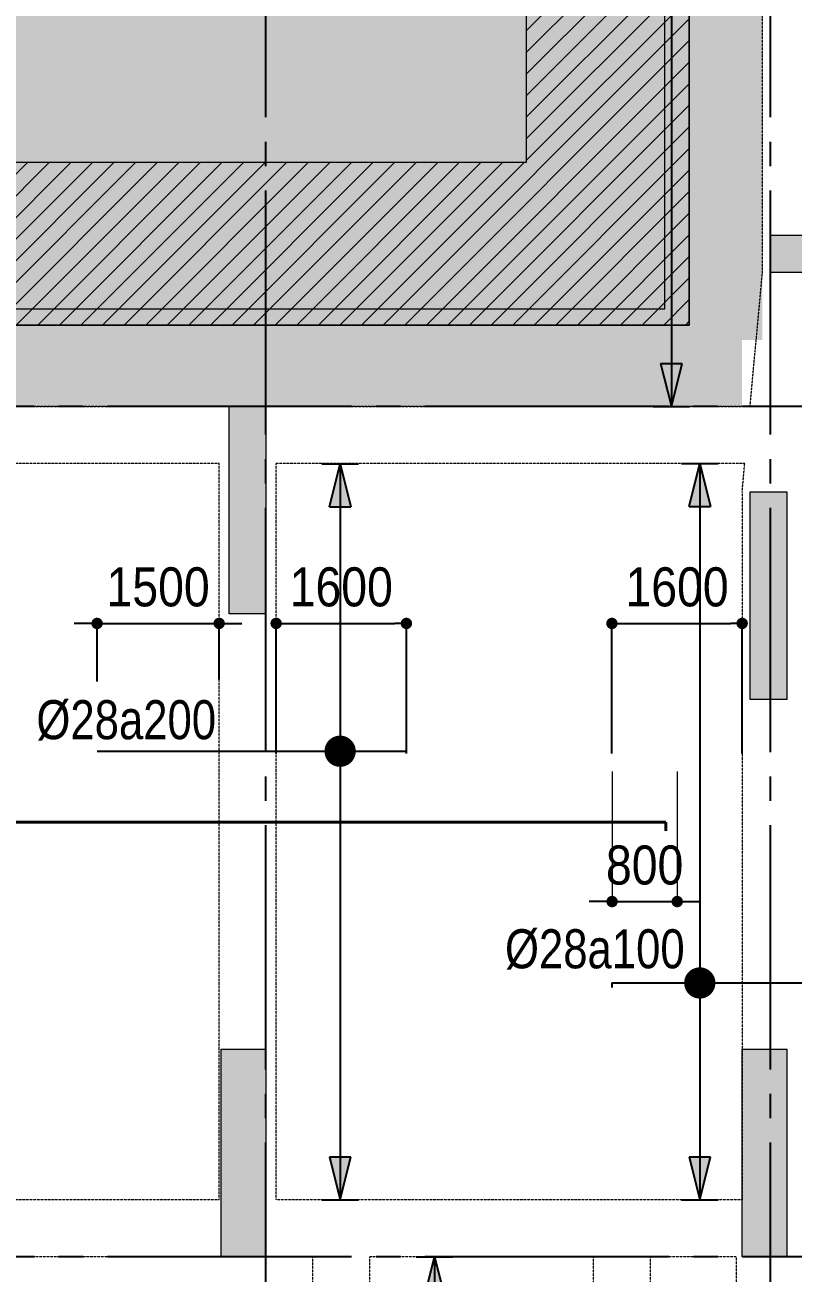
# Model space of a CAD drawing. Header units: millimetres. Extents: x -3819597 to -2591384, y 582389 to 820195.
# Drawn here: x -3680806 to -3671370, y 622031 to 637369 of the extents above; entities that cross this region are included whole.
import ezdxf
from ezdxf.enums import TextEntityAlignment as Align

# ---------------------------------------------------------------- set-up
doc = ezdxf.new("R2010")
doc.units = ezdxf.units.MM
doc.header["$MEASUREMENT"] = 0
for name, pattern in [('CENTER', [2, 1.25, -0.25, 0.25, -0.25]), ('CHG_XX_Damsan_Ham 2$0$CHG_XX_Damsan_Ham 2$0$HIDDEN', [0.375, 0.25, -0.125]), ('CHG_XX_Luoi truc$0$MB_Luoi truc$0$Center101', [13, 10, -1, 1, -1]), ('HIDDEN', [0.375, 0.25, -0.125])]:
    doc.linetypes.add(name, pattern=pattern)
doc.layers.get('0').update_dxf_attribs({"lineweight": 9})
doc.layers.get('Defpoints').update_dxf_attribs({"color": 10, "lineweight": 0})
for name, color, linetype in [('02HN. TEXT B', 1, 'Continuous'), ('08HN. SSS X', 6, 'Continuous'), ('12HN. GRID', 1, 'CENTER'), ("CHG_XX_Damsan_Ham 2$0$CHG_XX_Damsan_Ham 2$0$'S_General_Hatch_8", 8, 'Continuous'), ('CHG_XX_Luoi truc$0$Grid', 34, 'Continuous'), ('CHG_XX_Luoi truc$0$Grid Line', 8, 'CHG_XX_Luoi truc$0$MB_Luoi truc$0$Center101'), ('dim', 51, 'Continuous')]:
    doc.layers.add(name, color=color, linetype=linetype)
for name, color, linetype, lineweight in [('CHG_XX_Cot_Ham 2$0$NS-Pier-H2', 150, 'Continuous', 13), ('CHG_XX_Cot_Ham 2$0$NS-Pier-H2 @ 1', 150, 'Continuous', 13), ('CHG_XX_Cot_Ham 2$0$NS-Pier-H2 @ 150', 150, 'Continuous', 13), ("CHG_XX_Damsan_Ham 2$0$CHG_XX_Damsan_Ham 2$0$'S_General_Hidden_1 Thin", 1, 'CHG_XX_Damsan_Ham 2$0$CHG_XX_Damsan_Ham 2$0$HIDDEN', 18), ('CHG_XX_Damsan_Ham 2$0$CHG_XX_Damsan_Ham 2$0$DBAO', 3, 'Continuous', 13), ('CHG_XX_Damsan_Ham 2$0$CHG_XX_Damsan_Ham 2$0$HATCH', 154, 'Continuous', 9), ('CHG_XX_Damsan_Ham 2$0$CHG_XX_Damsan_Ham 2$0$mach ngung thi cong', 6, 'Continuous', 13), ('CHG_XX_Damsan_Ham 2$0$HATCH', 57, 'Continuous', 9), ('CHG_XX_Damsan_Ham 2$0$mach ngung thi cong', 6, 'Continuous', 13), ('KTH', 154, 'Continuous', 9), ('thep chay suot', 5, 'HIDDEN', 40)]:
    doc.layers.add(name, color=color, linetype=linetype, lineweight=lineweight)
doc.styles.add('[HN042014]STYLE', font='arial.ttf', dxfattribs={"width": 0.8})
doc.styles.add('CHG_XX_Luoi truc$0$MB_Luoi truc$0$Grid A-F$0$VNI-HelveCB', font='VHELVCB_0.TTF')
doc.styles.add('MB_Luoi truc$0$Arial_C', font='arial.ttf', dxfattribs={"width": 0.85})
doc.dimstyles.new('200', dxfattribs={"dimscale": 200, "dimtxt": 2.4, "dimasz": 0.7, "dimexe": 0.0003, "dimexo": 0, "dimgap": 1, "dimtad": 1, "dimdec": 0, "dimzin": 12, "dimdsep": 46, "dimtxsty": 'MB_Luoi truc$0$Arial_C', "dimblk": 'MB_Luoi truc$0$_Dot', "dimcen": 0.5, "dimclrd": 256, "dimclre": 8, "dimclrt": 1, "dimadec": 0, "dimazin": 0, "dimtfac": 1, "dimtdec": 0, "dimtix": 1, "dimtmove": 2, "dimatfit": 3, "dimldrblk": 'MB_Luoi truc$0$HTT Arrow 30', "dimfxl": 1, "dimtolj": 1, "dimtzin": 0, "dimlwe": -1, "dimarcsym": 0})

# ---------------------------------------------------------------- blocks, each defined once
blk = doc.blocks.new('*U506')
at = {"layer": '12HN. GRID', "linetype": 'Continuous'}
h = blk.add_hatch(color=256, dxfattribs=at)
h.dxf.hatch_style = 1
h.paths.add_polyline_path([(-44, 1952.4), (44, 1952.4), (0, 2128.4)])
h = blk.add_hatch(color=256, dxfattribs=at)
h.dxf.hatch_style = 1
h.paths.add_polyline_path([(0, -888.2), (44, -712.2), (-44, -712.2)])
at = {"layer": '08HN. SSS X', "linetype": 'ByBlock', "ltscale": 10}
for p, q in [((1269.2, 0), (1269.2, 91.1)), ((-359.8, 0), (1269.2, 0)), ((-359.8, 0), (-359.8, -19))]:
    blk.add_line(p, q, dxfattribs=at)
at = {"layer": '12HN. GRID', "linetype": 'Continuous'}
for p, q in [((-75, 2128.4), (75, 2128.4)), ((-44, 1952.4), (0, 2128.4)), ((0, 2128.4), (0, -888.2)), ((0, 2128.4), (44, 1952.4)), ((-44, 1952.4), (44, 1952.4)), ((-44, -712.2), (44, -712.2)), ((-44, -712.2), (0, -888.2)), ((0, -888.2), (44, -712.2)), ((-75, -888.2), (75, -888.2))]:
    blk.add_line(p, q, dxfattribs=at)
at = {"layer": '12HN. GRID', "linetype": 'Continuous', "const_width": 64, "flags": 128}
blk.add_lwpolyline([(-32, 0, -1), (32, 0, -1)], format="xyb", close=True, dxfattribs=at)
at = {"layer": '02HN. TEXT B', "linetype": 'ByBlock', "style": '[HN042014]STYLE', "width": 0.8, "flags": 8}
blk.add_attdef('1', text='', height=160, dxfattribs=at).set_placement((-797.7, 140), align=Align.MIDDLE_LEFT)
blk.add_attdef('0', text='', height=160, dxfattribs=at).set_placement((1102.5, 160), align=Align.MIDDLE_CENTER)
at = {"layer": 'Defpoints', "color": 9, "linetype": 'ByBlock', "style": '[HN042014]STYLE', "width": 0.8, "flags": 9}
for tag, p in [('2', (3878.9, 10134.1)), ('3', (3878.9, 9729.3)), ('4', (3878.9, 9324.5)), ('5', (3878.9, 8934.1))]:
    blk.add_attdef(tag, text='', height=250, dxfattribs=at).set_placement(p, align=Align.MIDDLE_CENTER)
blk = doc.blocks.new('*U711')
at = {"layer": 'thep chay suot', "linetype": 'HIDDEN', "ltscale": 10}
blk.add_line((-8360, 0), (6008.4, 0), dxfattribs=at)
at = {"layer": 'thep chay suot', "linetype": 'ByBlock', "ltscale": 0.001}
blk.add_line((6008.4, 0), (6008.4, -36.2), dxfattribs=at)
at = {"layer": '02HN. TEXT B', "linetype": 'ByBlock', "style": '[HN042014]STYLE', "width": 0.8, "flags": 8}
blk.add_attdef('0', text='', height=160, dxfattribs=at).set_placement((-351.3, 260), align=Align.MIDDLE_CENTER)
blk.add_attdef('1', text='', height=160, dxfattribs=at).set_placement((151.8, -144.2), align=Align.MIDDLE_LEFT)
at = {"layer": 'Defpoints', "color": 9, "linetype": 'ByBlock', "style": '[HN042014]STYLE', "width": 0.8, "flags": 9}
for tag, p in [('2', (13638.6, -185.6)), ('3', (13638.6, -590.3)), ('4', (13638.6, -995.1)), ('5', (13638.6, -1385.6))]:
    blk.add_attdef(tag, text='', height=250, dxfattribs=at).set_placement(p, align=Align.MIDDLE_CENTER)
blk = doc.blocks.new('MB_Luoi truc$0$_Dot')
at = {"color": 0, "linetype": 'ByBlock', "lineweight": -2}
blk.add_line((-0.5, 0), (-1, 0), dxfattribs=at)
at = {"color": 0, "linetype": 'ByBlock', "const_width": 0.5}
blk.add_lwpolyline([(-0.25, 0, 1), (0.25, 0, 1)], format="xyb", close=True, dxfattribs=at)
blk = doc.blocks.new('*D624')
at = {"layer": 'Defpoints', "color": 0, "ltscale": 1500, "transparency": 16777216}
for p in [(-3678420, 630014), (-3679920, 629299), (-3678420, 629326)]:
    blk.add_point(p, dxfattribs=at)
at = {"layer": 'dim', "lineweight": -2, "ltscale": 1500, "transparency": 16777216}
for p, q in [((-3680060, 630014), (-3680200, 630014)), ((-3679920, 630014), (-3678420, 630014)), ((-3678280, 630014), (-3678140, 630014))]:
    blk.add_line(p, q, dxfattribs=at)
at = {"layer": 'dim', "color": 8, "ltscale": 1500, "transparency": 16777216}
for p, q in [((-3679920, 629299), (-3679920, 630015)), ((-3678420, 629326), (-3678420, 630015))]:
    blk.add_line(p, q, dxfattribs=at)
at = {"layer": 'dim', "lineweight": -2, "ltscale": 1500, "transparency": 16777216, "xscale": 140, "yscale": 140, "zscale": 140}
blk.add_blockref('MB_Luoi truc$0$_Dot', (-3679920, 630014), dxfattribs=at)
at = {"layer": 'dim', "lineweight": -2, "ltscale": 1500, "transparency": 16777216, "xscale": 140, "yscale": 140, "zscale": 140, "rotation": 180}
blk.add_blockref('MB_Luoi truc$0$_Dot', (-3678420, 630014), dxfattribs=at)
at = {"layer": 'dim', "color": 1, "ltscale": 1500, "transparency": 16777216, "insert": (-3679170, 630460), "char_height": 480, "attachment_point": 5, "style": 'MB_Luoi truc$0$Arial_C'}
blk.add_mtext('\\A1;1500', dxfattribs=at)
blk = doc.blocks.new('MB_Luoi truc$0$HTT Arrow 30')
blk.add_hatch(color=256).paths.add_polyline_path([(-2.5, 0.375), (-2.5, -0.375), (0, 0)])
at = {"color": 0, "linetype": 'ByBlock', "lineweight": -2}
for p, q in [((0, 0), (-2.5, 0.375)), ((-2.5, -0.375), (-2.5, 0.375)), ((0, 0), (-2.5, -0.375))]:
    blk.add_line(p, q, dxfattribs=at)
blk = doc.blocks.new('*D625')
at = {"layer": 'Defpoints', "color": 0, "ltscale": 1500, "transparency": 16777216}
for p in [(-3671995, 630014), (-3671995, 625962), (-3673595, 625596)]:
    blk.add_point(p, dxfattribs=at)
at = {"layer": 'dim', "color": 8, "ltscale": 1500, "transparency": 16777216}
for p, q in [((-3673595, 628414), (-3673595, 630015)), ((-3671995, 628414), (-3671995, 630015))]:
    blk.add_line(p, q, dxfattribs=at)
at = {"layer": 'dim', "lineweight": -2, "ltscale": 1500, "transparency": 16777216}
blk.add_line((-3673455, 630014), (-3672135, 630014), dxfattribs=at)
at = {"layer": 'dim', "lineweight": -2, "ltscale": 1500, "transparency": 16777216, "xscale": 140, "yscale": 140, "zscale": 140, "rotation": 180}
blk.add_blockref('MB_Luoi truc$0$_Dot', (-3673595, 630014), dxfattribs=at)
at = {"layer": 'dim', "lineweight": -2, "ltscale": 1500, "transparency": 16777216, "xscale": 140, "yscale": 140, "zscale": 140}
blk.add_blockref('MB_Luoi truc$0$_Dot', (-3671995, 630014), dxfattribs=at)
at = {"layer": 'dim', "color": 1, "ltscale": 1500, "transparency": 16777216, "insert": (-3672795, 630460), "char_height": 480, "attachment_point": 5, "style": 'MB_Luoi truc$0$Arial_C'}
blk.add_mtext('\\A1;1600', dxfattribs=at)
blk = doc.blocks.new('*D626')
at = {"layer": 'Defpoints', "color": 0, "ltscale": 1500, "transparency": 16777216}
for p in [(-3676120, 630014), (-3676120, 625962), (-3677720, 625596)]:
    blk.add_point(p, dxfattribs=at)
at = {"layer": 'dim', "color": 8, "ltscale": 1500, "transparency": 16777216}
for p, q in [((-3677720, 628414), (-3677720, 630015)), ((-3676120, 628414), (-3676120, 630015))]:
    blk.add_line(p, q, dxfattribs=at)
at = {"layer": 'dim', "lineweight": -2, "ltscale": 1500, "transparency": 16777216}
blk.add_line((-3677580, 630014), (-3676260, 630014), dxfattribs=at)
at = {"layer": 'dim', "lineweight": -2, "ltscale": 1500, "transparency": 16777216, "xscale": 140, "yscale": 140, "zscale": 140, "rotation": 180}
blk.add_blockref('MB_Luoi truc$0$_Dot', (-3677720, 630014), dxfattribs=at)
at = {"layer": 'dim', "lineweight": -2, "ltscale": 1500, "transparency": 16777216, "xscale": 140, "yscale": 140, "zscale": 140}
blk.add_blockref('MB_Luoi truc$0$_Dot', (-3676120, 630014), dxfattribs=at)
at = {"layer": 'dim', "color": 1, "ltscale": 1500, "transparency": 16777216, "insert": (-3676920, 630460), "char_height": 480, "attachment_point": 5, "style": 'MB_Luoi truc$0$Arial_C'}
blk.add_mtext('\\A1;1600', dxfattribs=at)
blk = doc.blocks.new('*U632')
at = {"layer": '12HN. GRID', "linetype": 'Continuous'}
h = blk.add_hatch(color=256, dxfattribs=at)
h.dxf.hatch_style = 1
h.paths.add_polyline_path([(-44, 1000.7), (44, 1000.7), (0, 1176.7)])
h = blk.add_hatch(color=256, dxfattribs=at)
h.dxf.hatch_style = 1
h.paths.add_polyline_path([(0, -1837.5), (44, -1661.5), (-44, -1661.5)])
at = {"layer": '08HN. SSS X', "linetype": 'ByBlock', "ltscale": 10}
for p, q in [((-995.2, 0), (271.2, 0)), ((-995.2, 0), (-995.2, 0)), ((271.2, 0), (271.2, 0))]:
    blk.add_line(p, q, dxfattribs=at)
at = {"layer": '12HN. GRID', "linetype": 'Continuous'}
for p, q in [((-75, 1176.7), (75, 1176.7)), ((-44, 1000.7), (0, 1176.7)), ((0, 1176.7), (0, -1837.5)), ((0, 1176.7), (44, 1000.7)), ((-44, 1000.7), (44, 1000.7)), ((-44, -1661.5), (44, -1661.5)), ((-44, -1661.5), (0, -1837.5)), ((0, -1837.5), (44, -1661.5)), ((-75, -1837.5), (75, -1837.5))]:
    blk.add_line(p, q, dxfattribs=at)
at = {"layer": '12HN. GRID', "linetype": 'Continuous', "const_width": 64, "flags": 128}
blk.add_lwpolyline([(-32, 0, 1), (32, 0, 1)], format="xyb", close=True, dxfattribs=at)
at = {"layer": '02HN. TEXT B', "linetype": 'ByBlock', "style": '[HN042014]STYLE', "width": 0.8, "flags": 8}
blk.add_attdef('1', text='', height=160, dxfattribs=at).set_placement((-1243.6, 129.2), align=Align.MIDDLE_LEFT)
blk.add_attdef('0', text='', height=160, dxfattribs=at).set_placement((1102.5, 160), align=Align.MIDDLE_CENTER)
at = {"layer": 'Defpoints', "color": 9, "linetype": 'ByBlock', "style": '[HN042014]STYLE', "width": 0.8, "flags": 9}
for tag, p in [('2', (3973.5, 12888.4)), ('3', (3973.5, 12483.6)), ('4', (3973.5, 12078.9)), ('5', (3973.5, 11688.4))]:
    blk.add_attdef(tag, text='', height=250, dxfattribs=at).set_placement(p, align=Align.MIDDLE_CENTER)
blk = doc.blocks.new('*U635')
at = {"layer": '12HN. GRID', "linetype": 'Continuous'}
h = blk.add_hatch(color=256, dxfattribs=at)
h.dxf.hatch_style = 1
h.paths.add_polyline_path([(-44, 1102.7), (44, 1102.7), (0, 1278.7)])
h = blk.add_hatch(color=256, dxfattribs=at)
h.dxf.hatch_style = 1
h.paths.add_polyline_path([(0, -1656.8), (44, -1480.8), (-44, -1480.8)])
at = {"layer": '08HN. SSS X', "linetype": 'ByBlock', "ltscale": 10}
for p, q in [((-491.5, 0), (541.9, 0)), ((-491.5, 0), (-491.5, 0)), ((541.9, 0), (541.9, 0))]:
    blk.add_line(p, q, dxfattribs=at)
at = {"layer": '12HN. GRID', "linetype": 'Continuous'}
for p, q in [((-75, 1278.7), (75, 1278.7)), ((-44, 1102.7), (0, 1278.7)), ((0, 1278.7), (0, -1656.8)), ((0, 1278.7), (44, 1102.7)), ((-44, 1102.7), (44, 1102.7)), ((-44, -1480.8), (44, -1480.8)), ((-44, -1480.8), (0, -1656.8)), ((0, -1656.8), (44, -1480.8)), ((-75, -1656.8), (75, -1656.8))]:
    blk.add_line(p, q, dxfattribs=at)
at = {"layer": '12HN. GRID', "linetype": 'Continuous', "const_width": 64, "flags": 128}
blk.add_lwpolyline([(-32, 0, 1), (32, 0, 1)], format="xyb", close=True, dxfattribs=at)
at = {"layer": '02HN. TEXT B', "linetype": 'ByBlock', "style": '[HN042014]STYLE', "width": 0.8, "flags": 8}
blk.add_attdef('0', text='', height=160, dxfattribs=at).set_placement((1102.5, 160), align=Align.MIDDLE_CENTER)
blk.add_attdef('1', text='', height=160, dxfattribs=at).set_placement((85.4, -144.7), align=Align.MIDDLE_LEFT)
at = {"layer": 'Defpoints', "color": 9, "linetype": 'ByBlock', "style": '[HN042014]STYLE', "width": 0.8, "flags": 9}
for tag, p in [('2', (3368.8, 12888.4)), ('3', (3368.8, 12483.6)), ('4', (3368.8, 12078.9)), ('5', (3368.8, 11688.4))]:
    blk.add_attdef(tag, text='', height=250, dxfattribs=at).set_placement(p, align=Align.MIDDLE_CENTER)
blk = doc.blocks.new('*U732')
at = {"layer": '12HN. GRID', "linetype": 'Continuous'}
h = blk.add_hatch(color=256, dxfattribs=at)
h.dxf.hatch_style = 1
h.paths.add_polyline_path([(0, -10881.2), (44, -10705.2), (-44, -10705.2)])
for p, q in [((0, 17135.5), (0, -10881.2)), ((-44, -10705.2), (44, -10705.2)), ((-44, -10705.2), (0, -10881.2)), ((0, -10881.2), (44, -10705.2)), ((-75, -10881.2), (75, -10881.2))]:
    blk.add_line(p, q, dxfattribs=at)
at = {"layer": '02HN. TEXT B', "linetype": 'ByBlock', "style": '[HN042014]STYLE', "width": 0.8, "flags": 8}
blk.add_attdef('1', text='', height=160, dxfattribs=at).set_placement((-808, 135.3), align=Align.MIDDLE_LEFT)
blk.add_attdef('0', text='', height=160, dxfattribs=at).set_placement((1102.5, 160), align=Align.MIDDLE_CENTER)
at = {"layer": 'Defpoints', "color": 9, "linetype": 'ByBlock', "style": '[HN042014]STYLE', "width": 0.8, "flags": 9}
for tag, p in [('2', (3368.8, 12888.4)), ('3', (3368.8, 12483.6)), ('4', (3368.8, 12078.9)), ('5', (3368.8, 11688.4))]:
    blk.add_attdef(tag, text='', height=250, dxfattribs=at).set_placement(p, align=Align.MIDDLE_CENTER)
blk = doc.blocks.new('*U1035')
at = {"layer": 'CHG_XX_Cot_Ham 2$0$NS-Pier-H2 @ 1'}
h = blk.add_hatch(color=256, dxfattribs=at)
h.dxf.hatch_style = 1
h.paths.add_polyline_path([(450, 0), (0, 0), (0, -2550), (450, -2550)])
at = {"layer": 'CHG_XX_Cot_Ham 2$0$NS-Pier-H2 @ 150'}
h = blk.add_hatch(color=256, dxfattribs=at)
h.dxf.hatch_style = 1
h.paths.add_polyline_path([(450, 0), (0, 0), (0, -2550), (450, -2550)])
blk = doc.blocks.new('CHG_XX_Cot_Ham 2$0$Block A_C450x2250')
at = {"layer": 'CHG_XX_Cot_Ham 2$0$NS-Pier-H2'}
blk.add_lwpolyline([(450, -2550), (0, -2550), (0, 0), (450, 0)], close=True, dxfattribs=at)
blk.add_blockref('*U1035', (0, 0), dxfattribs=at)
blk = doc.blocks.new('*U1038')
at = {"layer": 'CHG_XX_Cot_Ham 2$0$NS-Pier-H2 @ 1'}
h = blk.add_hatch(color=256, dxfattribs=at)
h.dxf.hatch_style = 1
h.paths.add_polyline_path([(550, 0), (0, 0), (0, -2550), (550, -2550)])
at = {"layer": 'CHG_XX_Cot_Ham 2$0$NS-Pier-H2 @ 150'}
h = blk.add_hatch(color=256, dxfattribs=at)
h.dxf.hatch_style = 1
h.paths.add_polyline_path([(550, 0), (0, 0), (0, -2550), (550, -2550)])
blk = doc.blocks.new('CHG_XX_Cot_Ham 2$0$550x2550')
at = {"layer": 'CHG_XX_Cot_Ham 2$0$NS-Pier-H2'}
blk.add_lwpolyline([(550, -2550), (0, -2550), (0, 0), (550, 0)], close=True, dxfattribs=at)
blk.add_blockref('*U1038', (0, 0), dxfattribs=at)
blk = doc.blocks.new('*U1029')
at = {"layer": 'CHG_XX_Luoi truc$0$Grid Line'}
blk.add_line((0, 0), (0, 608), dxfattribs=at)
at = {"layer": 'CHG_XX_Luoi truc$0$Grid', "lineweight": -2, "style": 'CHG_XX_Luoi truc$0$MB_Luoi truc$0$Grid A-F$0$VNI-HelveCB'}
for tag, p in [('GRIDSUB', (0, 617)), ('GRID', (0, -9))]:
    blk.add_attdef(tag, text='', height=5, dxfattribs=at).set_placement(p, align=Align.MIDDLE)
blk = doc.blocks.new('*U1031')
at = {"layer": 'CHG_XX_Luoi truc$0$Grid Line'}
blk.add_line((0, 0), (0, 438), dxfattribs=at)
at = {"layer": 'CHG_XX_Luoi truc$0$Grid', "lineweight": -2, "style": 'CHG_XX_Luoi truc$0$MB_Luoi truc$0$Grid A-F$0$VNI-HelveCB'}
for tag, p in [('GRIDSUB', (0, 447)), ('GRID', (0, -9))]:
    blk.add_attdef(tag, text='', height=5, dxfattribs=at).set_placement(p, align=Align.MIDDLE)
blk = doc.blocks.new('CHG_XX_Luoi truc')
at = {"layer": 'CHG_XX_Luoi truc$0$Grid', "xscale": 300, "yscale": 300, "zscale": 300}
for p in [(70650, -12747), (76850, -12747)]:
    blk.add_blockref('*U1029', p, dxfattribs=at)
at = {"layer": 'CHG_XX_Luoi truc$0$Grid', "xscale": 300.0000000000013, "yscale": 300.0000000000013, "zscale": 300.0000000000013, "rotation": 90}
for p in [(110703, 22700), (110703, 12250)]:
    blk.add_blockref('*U1031', p, dxfattribs=at)
blk = doc.blocks.new('CHG_XX_Cot_Ham 2')
at = {"layer": 'CHG_XX_Cot_Ham 2$0$NS-Pier-H2'}
h = blk.add_hatch(color=256, dxfattribs=at)
h.dxf.hatch_style = 1
h.paths.add_polyline_path([(99639.2, 163400), (-10900, 163400), (-10900, 85450), (-300, 85450), (-300, 84050), (32350, 84050), (32350, -9000), (103575.5, -9000), (106050, -6022), (106050, 158254.3)])
h.paths.add_polyline_path([(99533.7, 163100), (105750, 158110.4), (105750, 90450), (105650, 90450), (105750, 90450), (105750, 13850), (105750, 13722.3), (105750, -5913.6), (103434.7, -8700), (93599.8, -8700), (93299.8, -8700), (32650, -8700), (32650, 84350), (0, 84350), (0, 85750), (-10600, 85750), (-10600, 163100), (93600, 163100)], flags=16)
for name, p in [('CHG_XX_Luoi truc', (0, 0)), ('CHG_XX_Cot_Ham 2$0$Block A_C450x2250', (70200, 22700)), ('CHG_XX_Cot_Ham 2$0$Block A_C450x2250', (76600, 21650))]:
    blk.add_blockref(name, p, dxfattribs=at)
at = {"layer": 'CHG_XX_Cot_Ham 2$0$NS-Pier-H2', "xscale": -1, "rotation": 90}
blk.add_blockref('CHG_XX_Cot_Ham 2$0$Block A_C450x2250', (76850, 24800), dxfattribs=at)
at = {"layer": 'Defpoints'}
for p in [(70100, 14800), (76500, 14800)]:
    blk.add_blockref('CHG_XX_Cot_Ham 2$0$550x2550', p, dxfattribs=at)
blk = doc.blocks.new('CHG_XX_Damsan_Ham 2', base_point=(3089256, -609981))
at = {"layer": "CHG_XX_Damsan_Ham 2$0$CHG_XX_Damsan_Ham 2$0$'S_General_Hatch_8"}
h = blk.add_hatch(dxfattribs=at)
h.set_pattern_fill('CROSS', color=256, scale=2000)
edge = h.paths.add_edge_path()
edge.add_line((76750, 42625), (76750, 65250))
edge.add_line((76750, 65250), (76750, 65850))
edge.add_line((76750, 65850), (77900, 65850))
edge.add_line((77900, 65850), (77900, 89350))
edge.add_line((77900, 89350), (76850, 89350))
edge.add_line((76850, 89350), (76850, 90650))
edge.add_line((76850, 90650), (76852, 131950))
edge.add_line((76852, 131950), (51950, 131950))
edge.add_line((51950, 131950), (51950, 130600))
edge.add_line((51950, 130600), (22700, 130600))
edge.add_line((22700, 130600), (22700, 84050))
edge.add_line((22700, 84050), (32350, 84050))
edge.add_line((32350, 84050), (32350, 22700))
edge.add_line((32350, 22700), (76500, 22700))
edge.add_line((76500, 22700), (76500, 23518))
edge.add_line((76500, 23518), (76750, 23518))
edge.add_line((76750, 23518), (76750, 42625))
edge.add_line((76750, 42625), (76750, 43198))
at = {"layer": 'CHG_XX_Damsan_Ham 2$0$CHG_XX_Damsan_Ham 2$0$HATCH'}
h = blk.add_hatch(dxfattribs=at)
h.set_pattern_fill('ANSI31', color=256, scale=1500)
h.set_pattern_definition([(45, (-2702289.21, 609981.01), (-132.582521, 132.582521), [])])
h.paths.add_polyline_path([(32350, 25700), (73852, 25700), (73852, 127600), (25700, 127600), (25700, 84350), (23700, 84350), (23700, 129600), (75851, 129600), (75851, 23700), (32350, 23700)])
at = {"layer": "CHG_XX_Damsan_Ham 2$0$CHG_XX_Damsan_Ham 2$0$'S_General_Hidden_1 Thin", "ltscale": 10}
for p, q in [((70075, 22700), (63001, 22700)), ((76500, 22700), (70775, 22700)), ((70075, 22000), (64725, 22000)), ((70075, 12950), (70075, 22000)), ((70775, 12950), (70775, 22000)), ((76532, 22000), (70775, 22000)), ((76500, 21650), (76500, 12950)), ((70075, 12950), (64725, 12950)), ((76500, 12950), (70775, 12950)), ((71225, 12250), (65750, 12250)), ((71225, 1300), (71225, 12250)), ((74675, 12250), (71925, 12250)), ((71925, 1300), (71925, 12250)), ((74675, 1300), (74675, 12250)), ((76425, 12250), (75375, 12250)), ((75375, 1300), (75375, 12250)), ((76425, 12250), (76425, 8850))]:
    blk.add_line(p, q, dxfattribs=at)
for points in [[(32350, 22700), (76597, 22700), (76750, 24350), (76750, 32950), (76750, 40700), (76750, 65850), (77900, 65850)], [(76500, 21650), (76532, 22000)]]:
    blk.add_lwpolyline(points, dxfattribs=at)
at = {"layer": 'CHG_XX_Damsan_Ham 2$0$CHG_XX_Damsan_Ham 2$0$HATCH'}
blk.add_lwpolyline([(32350, 25700), (73852, 25700), (73852, 127600), (25700, 127600), (25700, 84350), (23700, 84350), (23700, 129600), (75851, 129600), (75851, 23700), (32350, 23700), (32350, 25700)], dxfattribs=at)
at = {"layer": 'CHG_XX_Damsan_Ham 2$0$CHG_XX_Damsan_Ham 2$0$mach ngung thi cong'}
blk.add_lwpolyline([(38000, 23700), (75851, 23700), (75851, 50950), (99650, 50950), (99650, -100), (38000, -100)], close=True, dxfattribs=at)
at = {"layer": 'CHG_XX_Damsan_Ham 2$0$mach ngung thi cong'}
blk.add_lwpolyline([(38000, 23900), (75549, 23900), (75549, 50950), (99650, 50950), (99650, -100), (38000, -100)], close=True, dxfattribs=at)
at = {"layer": 'CHG_XX_Damsan_Ham 2$0$CHG_XX_Damsan_Ham 2$0$DBAO'}
blk.add_blockref('CHG_XX_Cot_Ham 2', (0, 0), dxfattribs=at)
at = {"layer": 'CHG_XX_Damsan_Ham 2$0$HATCH'}
blk.add_blockref('CHG_XX_Cot_Ham 2', (0, 0), dxfattribs=at)
blk = doc.blocks.new('*D776')
at = {"layer": 'Defpoints', "color": 0, "ltscale": 1500, "transparency": 16777216}
for p in [(-3673593, 628696), (-3672793, 628696), (-3672793, 626596)]:
    blk.add_point(p, dxfattribs=at)
at = {"layer": 'KTH', "color": 8, "ltscale": 1500, "transparency": 16777216}
for p, q in [((-3673593, 628196), (-3673593, 626596)), ((-3672793, 628196), (-3672793, 626596))]:
    blk.add_line(p, q, dxfattribs=at)
at = {"layer": 'KTH', "lineweight": -2, "ltscale": 1500, "transparency": 16777216}
for p, q in [((-3673733, 626596), (-3673873, 626596)), ((-3673593, 626596), (-3672793, 626596)), ((-3672653, 626596), (-3672513, 626596))]:
    blk.add_line(p, q, dxfattribs=at)
at = {"layer": 'KTH', "lineweight": -2, "ltscale": 1500, "transparency": 16777216, "xscale": 140, "yscale": 140, "zscale": 140}
blk.add_blockref('MB_Luoi truc$0$_Dot', (-3673593, 626596), dxfattribs=at)
at = {"layer": 'KTH', "lineweight": -2, "ltscale": 1500, "transparency": 16777216, "xscale": 140, "yscale": 140, "zscale": 140, "rotation": 180}
blk.add_blockref('MB_Luoi truc$0$_Dot', (-3672793, 626596), dxfattribs=at)
at = {"layer": 'KTH', "color": 1, "ltscale": 1500, "transparency": 16777216, "insert": (-3673193, 627042), "char_height": 480, "attachment_point": 5, "style": 'MB_Luoi truc$0$Arial_C'}
blk.add_mtext('\\A1;800', dxfattribs=at)
blk = doc.blocks.new('*U799')
at = {"layer": '12HN. GRID', "linetype": 'Continuous'}
h = blk.add_hatch(color=256, dxfattribs=at)
h.dxf.hatch_style = 1
h.paths.add_polyline_path([(-44, 1755.6), (44, 1755.6), (0, 1931.6)])
h = blk.add_hatch(color=256, dxfattribs=at)
h.dxf.hatch_style = 1
h.paths.add_polyline_path([(0, -1723.3), (44, -1547.3), (-44, -1547.3)])
at = {"layer": '08HN. SSS X', "linetype": 'ByBlock', "ltscale": 10}
for p, q in [((-1198.9, 0), (1384.5, 0)), ((-1198.9, 0), (-1198.9, 0)), ((1384.5, 0), (1384.5, 0))]:
    blk.add_line(p, q, dxfattribs=at)
at = {"layer": '12HN. GRID', "linetype": 'Continuous'}
for p, q in [((-75, 1931.6), (75, 1931.6)), ((-44, 1755.6), (0, 1931.6)), ((0, 1931.6), (0, -1723.3)), ((0, 1931.6), (44, 1755.6)), ((-44, 1755.6), (44, 1755.6)), ((-44, -1547.3), (44, -1547.3)), ((-44, -1547.3), (0, -1723.3)), ((0, -1723.3), (44, -1547.3)), ((-75, -1723.3), (75, -1723.3))]:
    blk.add_line(p, q, dxfattribs=at)
at = {"layer": '12HN. GRID', "linetype": 'Continuous', "const_width": 64, "flags": 128}
blk.add_lwpolyline([(-32, 0, 1), (32, 0, 1)], format="xyb", close=True, dxfattribs=at)
at = {"layer": '02HN. TEXT B', "linetype": 'ByBlock', "style": '[HN042014]STYLE', "width": 0.8, "flags": 8}
blk.add_attdef('1', text='', height=160, dxfattribs=at).set_placement((-1255.7, 140), align=Align.MIDDLE_LEFT)
blk.add_attdef('0', text='', height=160, dxfattribs=at).set_placement((1102.5, 160), align=Align.MIDDLE_CENTER)
at = {"layer": 'Defpoints', "color": 9, "linetype": 'ByBlock', "style": '[HN042014]STYLE', "width": 0.8, "flags": 9}
for tag, p in [('2', (3036.6, 12888.4)), ('3', (3036.6, 12483.6)), ('4', (3036.6, 12078.9)), ('5', (3036.6, 11688.4))]:
    blk.add_attdef(tag, text='', height=250, dxfattribs=at).set_placement(p, align=Align.MIDDLE_CENTER)

msp = doc.modelspace()

# ---------------------------------------------------------------- block references
at = {"layer": '08HN. SSS X', "linetype": 'Continuous', "xscale": 3, "yscale": 3, "zscale": 3}
msp.add_blockref('*U732', (-3672865.2, 665324.6), dxfattribs=at)
at = {"layer": '08HN. SSS X', "linetype": 'Continuous'}
ref = msp.add_blockref('*U635', (-3670170.6, 638469.9), dxfattribs=dict(at, xscale=3, yscale=3, zscale=3))
ref.add_attrib('1', '%%c25a200', dxfattribs={"layer": '02HN. TEXT B', "linetype": 'ByBlock', "height": 480, "style": '[HN042014]STYLE', "width": 0.8}).set_placement((-3669914.4, 638035.7), align=Align.MIDDLE_LEFT)
ref = msp.add_blockref('*U632', (-3676934.2, 628443.4), dxfattribs=dict(at, xscale=3, yscale=3, zscale=3))
ref.add_attrib('1', '%%c28a200', dxfattribs={"layer": '02HN. TEXT B', "linetype": 'ByBlock', "height": 480, "style": '[HN042014]STYLE', "width": 0.8}).set_placement((-3680664.8, 628831), align=Align.MIDDLE_LEFT)
ref = msp.add_blockref('*U506', (-3672515.5, 625595.7), dxfattribs=dict(at, xscale=3, yscale=3, zscale=3))
ref.add_attrib('1', '%%c28a100', dxfattribs={"layer": '02HN. TEXT B', "linetype": 'ByBlock', "height": 480, "style": '[HN042014]STYLE', "width": 0.8}).set_placement((-3674908.5, 626015.7), align=Align.MIDDLE_LEFT)
ref = msp.add_blockref('*U799', (-3675773.5, 616436.2), dxfattribs=dict(at, xscale=3, yscale=3, zscale=3))
ref.add_attrib('1', '%%c25a200', dxfattribs={"layer": '02HN. TEXT B', "linetype": 'ByBlock', "height": 480, "style": '[HN042014]STYLE', "width": 0.8}).set_placement((-3679540.7, 616856.2), align=Align.MIDDLE_LEFT)
at = {"layer": 'dim', "ltscale": 1500}
msp.add_blockref('CHG_XX_Damsan_Ham 2', (-659239.3, 0), dxfattribs=at)
at = {"layer": 'thep chay suot', "xscale": 3, "yscale": 3, "zscale": 3}
msp.add_blockref('*U711', (-3690960, 627569.7), dxfattribs=at)

# ---------------------------------------------------------------- dimensions: what is measured, and where the dimension line sits
at = {"layer": 'dim', "ltscale": 1500}
for base, p1, p2, picture, middle in [((-3678420.2002, 630014.4417), (-3679919.7112, 629298.7009), (-3678420.2002, 629325.6486), '*D624', (-3679169.9557, 630459.5167)), ((-3676120.4, 630014.4), (-3677720.2, 625595.7), (-3676120.4, 625961.8), '*D626', (-3676920.3, 630459.5)), ((-3671995.2, 630014.4), (-3673595, 625595.7), (-3671995.2, 625961.8), '*D625', (-3672795.1, 630459.5))]:
    dim = msp.add_linear_dim(base=base, p1=p1, p2=p2, dimstyle='200', override={"dimfxl": 8, "dimfxlon": 1, "dimarcsym": 1}, dxfattribs=at)
    dim.commit()
    dim.dimension.update_dxf_attribs({"geometry": picture, "text_midpoint": middle})
at = {"layer": 'KTH', "ltscale": 1500}
dim = msp.add_linear_dim(base=(-3672793.5, 626596.5), p1=(-3673593.3, 628696.5), p2=(-3672793.5, 628696.5), dimstyle='200', override={"dimfxl": 8, "dimfxlon": 1, "dimarcsym": 1}, dxfattribs=at)
dim.commit()
dim.dimension.update_dxf_attribs({"geometry": '*D776', "text_midpoint": (-3673193.4, 627041.6)})

doc.saveas('drawing.dxf')
